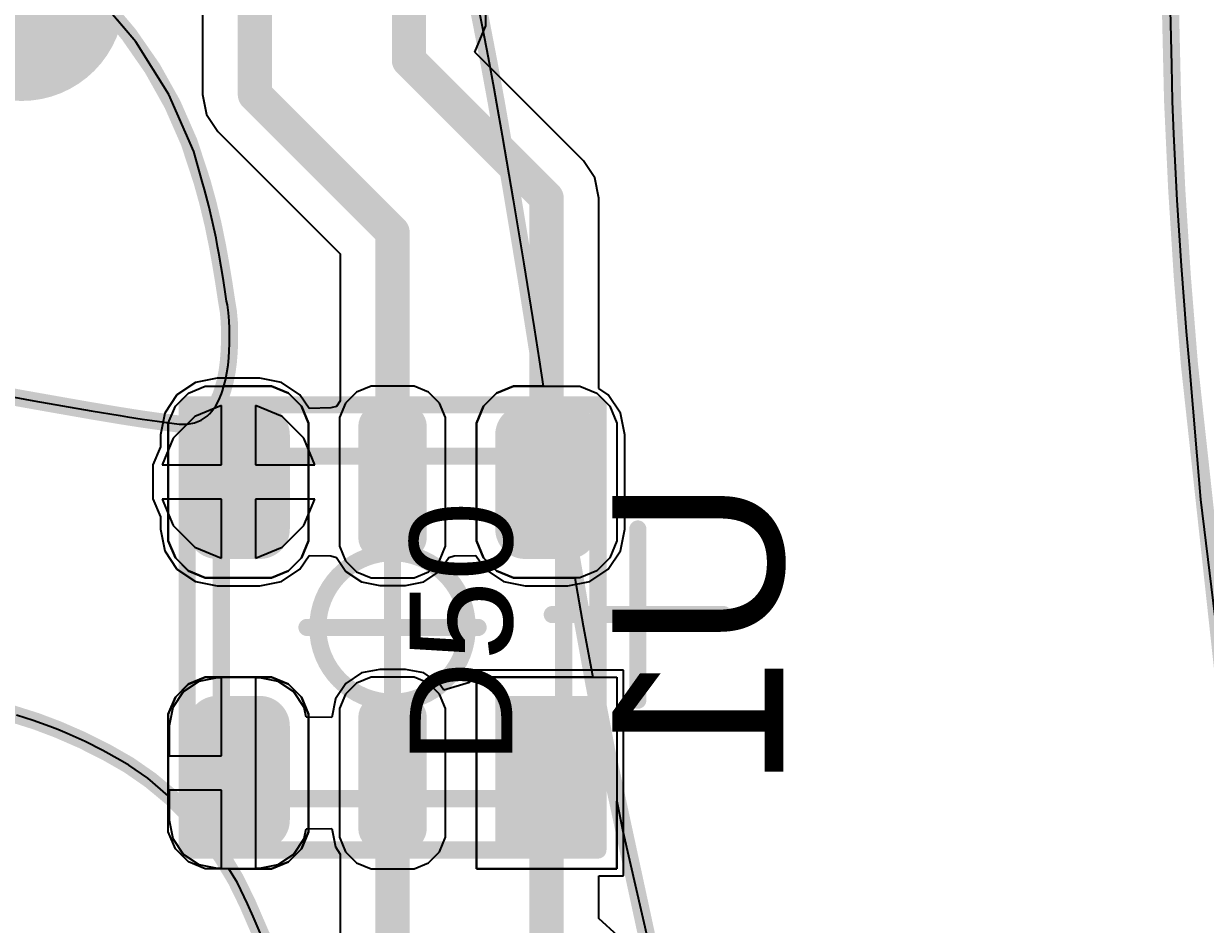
# Model space of a CAD drawing. Header units: inches. Extents: x -52 to 109, y 0 to 35.
# Drawn here: x 64.01 to 70.92, y 10.39 to 15.65 of the extents above; entities that cross this region are included whole.
import ezdxf

# ---------------------------------------------------------------- set-up
doc = ezdxf.new("R2010")
doc.units = ezdxf.units.IN
for name, color, linetype in [('Bottom Courtyard', 56, 'Continuous'), ('Bottom Layer', 5, 'Continuous'), ('Bottom Overlay', 54, 'Continuous'), ('Mechanical 1', 6, 'Continuous'), ('Mechanical 4', 56, 'Continuous'), ('Top Component Outline', 56, 'Continuous'), ('Top Courtyard', 56, 'Continuous'), ('Top Layer', 1, 'Continuous'), ('Top Overlay', 2, 'Continuous'), ('Top Paste', 8, 'Continuous'), ('Top Solder', 216, 'Continuous'), ('Via Holes', 16, 'Continuous')]:
    doc.layers.add(name, color=color, linetype=linetype)
doc.styles.add('Arial', font='', dxfattribs={"height": 0.2})
doc.styles.get('Arial').set_extended_font_data('Arial')

# ---------------------------------------------------------------- blocks, each defined once
blk = doc.blocks.new('APA_RGB_LED_2020_377')
at = {"layer": 'Top Layer'}
h = blk.add_hatch(color=1, dxfattribs=at)
edge = h.paths.add_edge_path()
edge.add_arc((-1.125, 1.025), 0.125, 90, 180)
edge.add_line((-1.25, 1.025), (-1.25, 0.775))
edge.add_arc((-1.125, 0.775), 0.125, 180, 270)
edge.add_line((-1.125, 0.65), (-0.575, 0.65))
edge.add_arc((-0.575, 0.775), 0.125, 270, 360)
edge.add_line((-0.45, 0.775), (-0.45, 1.025))
edge.add_arc((-0.575, 1.025), 0.125, 0, 90)
edge.add_line((-0.575, 1.15), (-1.125, 1.15))
h = blk.add_hatch(color=1, dxfattribs=at)
edge = h.paths.add_edge_path()
edge.add_arc((0.575, 1.025), 0.125, 90, 180)
edge.add_line((0.45, 1.025), (0.45, 0.775))
edge.add_arc((0.575, 0.775), 0.125, 180, 270)
edge.add_line((0.575, 0.65), (1.125, 0.65))
edge.add_arc((1.125, 0.775), 0.125, 270, 360)
edge.add_line((1.25, 0.775), (1.25, 1.025))
edge.add_arc((1.125, 1.025), 0.125, 0, 90)
edge.add_line((1.125, 1.15), (0.575, 1.15))
h = blk.add_hatch(color=1, dxfattribs=at)
edge = h.paths.add_edge_path()
edge.add_arc((-1.175, 0.075), 0.075, 90, 180)
edge.add_line((-1.25, 0.075), (-1.25, -0.075))
edge.add_arc((-1.175, -0.075), 0.075, 180, 270)
edge.add_line((-1.175, -0.15), (-0.525, -0.15))
edge.add_arc((-0.525, -0.075), 0.075, 270, 360)
edge.add_line((-0.45, -0.075), (-0.45, 0.075))
edge.add_arc((-0.525, 0.075), 0.075, 0, 90)
edge.add_line((-0.525, 0.15), (-1.175, 0.15))
h = blk.add_hatch(color=1, dxfattribs=at)
edge = h.paths.add_edge_path()
edge.add_arc((0.525, 0.075), 0.075, 90, 180)
edge.add_line((0.45, 0.075), (0.45, -0.075))
edge.add_arc((0.525, -0.075), 0.075, 180, 270)
edge.add_line((0.525, -0.15), (1.175, -0.15))
edge.add_arc((1.175, -0.075), 0.075, 270, 360)
edge.add_line((1.25, -0.075), (1.25, 0.075))
edge.add_arc((1.175, 0.075), 0.075, 0, 90)
edge.add_line((1.175, 0.15), (0.525, 0.15))
blk.add_hatch(color=1, dxfattribs=at).paths.add_polyline_path([(-1.25, -0.65), (-0.45, -0.65), (-0.45, -1.15), (-1.25, -1.15)])
h = blk.add_hatch(color=1, dxfattribs=at)
edge = h.paths.add_edge_path()
edge.add_arc((0.575, -0.775), 0.125, 90, 180)
edge.add_line((0.45, -0.775), (0.45, -1.025))
edge.add_arc((0.575, -1.025), 0.125, 180, 270)
edge.add_line((0.575, -1.15), (1.125, -1.15))
edge.add_arc((1.125, -1.025), 0.125, 270, 360)
edge.add_line((1.25, -1.025), (1.25, -0.775))
edge.add_arc((1.125, -0.775), 0.125, 0, 90)
edge.add_line((1.125, -0.65), (0.575, -0.65))
at = {"layer": 'Top Paste'}
h = blk.add_hatch(color=8, dxfattribs=at)
edge = h.paths.add_edge_path()
edge.add_arc((-1.125, 1.025), 0.125, 90, 180)
edge.add_line((-1.25, 1.025), (-1.25, 0.775))
edge.add_arc((-1.125, 0.775), 0.125, 180, 270)
edge.add_line((-1.125, 0.65), (-0.575, 0.65))
edge.add_arc((-0.575, 0.775), 0.125, 270, 360)
edge.add_line((-0.45, 0.775), (-0.45, 1.025))
edge.add_arc((-0.575, 1.025), 0.125, 0, 90)
edge.add_line((-0.575, 1.15), (-1.125, 1.15))
h = blk.add_hatch(color=8, dxfattribs=at)
edge = h.paths.add_edge_path()
edge.add_arc((0.575, 1.025), 0.125, 90, 180)
edge.add_line((0.45, 1.025), (0.45, 0.775))
edge.add_arc((0.575, 0.775), 0.125, 180, 270)
edge.add_line((0.575, 0.65), (1.125, 0.65))
edge.add_arc((1.125, 0.775), 0.125, 270, 360)
edge.add_line((1.25, 0.775), (1.25, 1.025))
edge.add_arc((1.125, 1.025), 0.125, 0, 90)
edge.add_line((1.125, 1.15), (0.575, 1.15))
h = blk.add_hatch(color=8, dxfattribs=at)
edge = h.paths.add_edge_path()
edge.add_arc((-1.175, 0.075), 0.075, 90, 180)
edge.add_line((-1.25, 0.075), (-1.25, -0.075))
edge.add_arc((-1.175, -0.075), 0.075, 180, 270)
edge.add_line((-1.175, -0.15), (-0.525, -0.15))
edge.add_arc((-0.525, -0.075), 0.075, 270, 360)
edge.add_line((-0.45, -0.075), (-0.45, 0.075))
edge.add_arc((-0.525, 0.075), 0.075, 0, 90)
edge.add_line((-0.525, 0.15), (-1.175, 0.15))
h = blk.add_hatch(color=8, dxfattribs=at)
edge = h.paths.add_edge_path()
edge.add_arc((0.525, 0.075), 0.075, 90, 180)
edge.add_line((0.45, 0.075), (0.45, -0.075))
edge.add_arc((0.525, -0.075), 0.075, 180, 270)
edge.add_line((0.525, -0.15), (1.175, -0.15))
edge.add_arc((1.175, -0.075), 0.075, 270, 360)
edge.add_line((1.25, -0.075), (1.25, 0.075))
edge.add_arc((1.175, 0.075), 0.075, 0, 90)
edge.add_line((1.175, 0.15), (0.525, 0.15))
blk.add_hatch(color=8, dxfattribs=at).paths.add_polyline_path([(-1.25, -0.65), (-0.45, -0.65), (-0.45, -1.15), (-1.25, -1.15)])
h = blk.add_hatch(color=8, dxfattribs=at)
edge = h.paths.add_edge_path()
edge.add_arc((0.575, -0.775), 0.125, 90, 180)
edge.add_line((0.45, -0.775), (0.45, -1.025))
edge.add_arc((0.575, -1.025), 0.125, 180, 270)
edge.add_line((0.575, -1.15), (1.125, -1.15))
edge.add_arc((1.125, -1.025), 0.125, 270, 360)
edge.add_line((1.25, -1.025), (1.25, -0.775))
edge.add_arc((1.125, -0.775), 0.125, 0, 90)
edge.add_line((1.125, -0.65), (0.575, -0.65))
at = {"layer": 'Top Solder'}
h = blk.add_hatch(color=216, dxfattribs=at)
edge = h.paths.add_edge_path()
edge.add_arc((-1.125, 1.025), 0.175, 90, 180)
edge.add_line((-1.3, 1.025), (-1.3, 0.775))
edge.add_arc((-1.125, 0.775), 0.175, 180, 270)
edge.add_line((-1.125, 0.6), (-0.575, 0.6))
edge.add_arc((-0.575, 0.775), 0.175, 270, 360)
edge.add_line((-0.4, 0.775), (-0.4, 1.025))
edge.add_arc((-0.575, 1.025), 0.175, 0, 90)
edge.add_line((-0.575, 1.2), (-1.125, 1.2))
h = blk.add_hatch(color=216, dxfattribs=at)
edge = h.paths.add_edge_path()
edge.add_arc((0.575, 1.025), 0.175, 90, 180)
edge.add_line((0.4, 1.025), (0.4, 0.775))
edge.add_arc((0.575, 0.775), 0.175, 180, 270)
edge.add_line((0.575, 0.6), (1.125, 0.6))
edge.add_arc((1.125, 0.775), 0.175, 270, 360)
edge.add_line((1.3, 0.775), (1.3, 1.025))
edge.add_arc((1.125, 1.025), 0.175, 0, 90)
edge.add_line((1.125, 1.2), (0.575, 1.2))
h = blk.add_hatch(color=216, dxfattribs=at)
edge = h.paths.add_edge_path()
edge.add_arc((-1.175, 0.075), 0.125, 90, 180)
edge.add_line((-1.3, 0.075), (-1.3, -0.075))
edge.add_arc((-1.175, -0.075), 0.125, 180, 270)
edge.add_line((-1.175, -0.2), (-0.525, -0.2))
edge.add_arc((-0.525, -0.075), 0.125, 270, 360)
edge.add_line((-0.4, -0.075), (-0.4, 0.075))
edge.add_arc((-0.525, 0.075), 0.125, 0, 90)
edge.add_line((-0.525, 0.2), (-1.175, 0.2))
h = blk.add_hatch(color=216, dxfattribs=at)
edge = h.paths.add_edge_path()
edge.add_arc((0.525, 0.075), 0.125, 90, 180)
edge.add_line((0.4, 0.075), (0.4, -0.075))
edge.add_arc((0.525, -0.075), 0.125, 180, 270)
edge.add_line((0.525, -0.2), (1.175, -0.2))
edge.add_arc((1.175, -0.075), 0.125, 270, 360)
edge.add_line((1.3, -0.075), (1.3, 0.075))
edge.add_arc((1.175, 0.075), 0.125, 0, 90)
edge.add_line((1.175, 0.2), (0.525, 0.2))
blk.add_hatch(color=216, dxfattribs=at).paths.add_polyline_path([(-1.3, -0.6), (-0.4, -0.6), (-0.4, -1.2), (-1.3, -1.2)])
h = blk.add_hatch(color=216, dxfattribs=at)
edge = h.paths.add_edge_path()
edge.add_arc((0.575, -0.775), 0.175, 90, 180)
edge.add_line((0.4, -0.775), (0.4, -1.025))
edge.add_arc((0.575, -1.025), 0.175, 180, 270)
edge.add_line((0.575, -1.2), (1.125, -1.2))
edge.add_arc((1.125, -1.025), 0.175, 270, 360)
edge.add_line((1.3, -1.025), (1.3, -0.775))
edge.add_arc((1.125, -0.775), 0.175, 0, 90)
edge.add_line((1.125, -0.6), (0.575, -0.6))
at = {"layer": 'Top Component Outline'}
for points in [[(-1, 1, 0.1, 0.1, 0), (1, 1, 0.1, 0.1, 0)], [(-1, 1, 0.1, 0.1, 0), (-1, -1, 0.1, 0.1, 0)], [(1, 1, 0.1, 0.1, 0), (1, -1, 0.1, 0.1, 0)], [(-1, -1, 0.1, 0.1, 0), (1, -1, 0.1, 0.1, 0)]]:
    blk.add_lwpolyline(points, format="xyseb", dxfattribs=at)
for points in [[(-1.025, 1, 0.05, 0.05, 1), (-0.975, 1, 0.05, 0.05, 1)], [(-1.025, 1, 0.05, 0.05, 1), (-0.975, 1, 0.05, 0.05, 1)], [(0.975, 1, 0.05, 0.05, 1), (1.025, 1, 0.05, 0.05, 1)], [(0.975, 1, 0.05, 0.05, 1), (1.025, 1, 0.05, 0.05, 1)], [(-1.025, -1, 0.05, 0.05, 1), (-0.975, -1, 0.05, 0.05, 1)], [(-1.025, -1, 0.05, 0.05, 1), (-0.975, -1, 0.05, 0.05, 1)], [(0.975, -1, 0.05, 0.05, 1), (1.025, -1, 0.05, 0.05, 1)], [(0.975, -1, 0.05, 0.05, 1), (1.025, -1, 0.05, 0.05, 1)]]:
    blk.add_lwpolyline(points, format="xyseb", close=True, dxfattribs=at)
at = {"layer": 'Top Courtyard'}
for points in [[(-1.3, 1.2, 0.1, 0.1, 0), (-1.3, -1.2, 0.1, 0.1, 0)], [(-1.3, 1.2, 0.1, 0.1, 0), (1.3, 1.2, 0.1, 0.1, 0)], [(1.3, 1.2, 0.1, 0.1, 0), (1.3, -1.2, 0.1, 0.1, 0)], [(0, 0.5, 0.1, 0.1, 0), (0, -0.5, 0.1, 0.1, 0)], [(-0.5, 0, 0.1, 0.1, 0), (0.5, 0, 0.1, 0.1, 0)], [(-1.3, -1.2, 0.1, 0.1, 0), (1.3, -1.2, 0.1, 0.1, 0)]]:
    blk.add_lwpolyline(points, format="xyseb", dxfattribs=at)
for points in [[(-1.325, 1.2, 0.05, 0.05, 1), (-1.275, 1.2, 0.05, 0.05, 1)], [(-1.325, 1.2, 0.05, 0.05, 1), (-1.275, 1.2, 0.05, 0.05, 1)], [(1.275, 1.2, 0.05, 0.05, 1), (1.325, 1.2, 0.05, 0.05, 1)], [(1.275, 1.2, 0.05, 0.05, 1), (1.325, 1.2, 0.05, 0.05, 1)], [(-0.025, 0.5, 0.05, 0.05, 1), (0.025, 0.5, 0.05, 0.05, 1)], [(-0.525, 0, 0.05, 0.05, 1), (-0.475, 0, 0.05, 0.05, 1)], [(0.475, 0, 0.05, 0.05, 1), (0.525, 0, 0.05, 0.05, 1)], [(-0.025, -0.5, 0.05, 0.05, 1), (0.025, -0.5, 0.05, 0.05, 1)], [(-1.325, -1.2, 0.05, 0.05, 1), (-1.275, -1.2, 0.05, 0.05, 1)], [(-1.325, -1.2, 0.05, 0.05, 1), (-1.275, -1.2, 0.05, 0.05, 1)], [(1.275, -1.2, 0.05, 0.05, 1), (1.325, -1.2, 0.05, 0.05, 1)], [(1.275, -1.2, 0.05, 0.05, 1), (1.325, -1.2, 0.05, 0.05, 1)]]:
    blk.add_lwpolyline(points, format="xyseb", close=True, dxfattribs=at)
at = {"layer": 'Top Overlay'}
for p, q in [((-1.3689, 1.1929), (-1.2929, 1.2689)), ((-1.2929, 1.2689), (-1.1937, 1.31)), ((-1.1937, 1.31), (-1.14, 1.31)), ((-1.14, 1.31), (-1.14, 1.31)), ((-1.14, 1.31), (-0.56, 1.31)), ((-0.56, 1.31), (-0.5063, 1.31)), ((-0.5063, 1.31), (-0.4071, 1.2689)), ((-0.4071, 1.2689), (-0.3311, 1.1929)), ((0.3311, 1.1929), (0.4071, 1.2689)), ((0.4071, 1.2689), (0.5063, 1.31)), ((0.5063, 1.31), (0.56, 1.31)), ((0.56, 1.31), (0.56, 1.31)), ((0.56, 1.31), (1.14, 1.31)), ((1.14, 1.31), (1.1937, 1.31)), ((1.1937, 1.31), (1.2929, 1.2689)), ((1.2929, 1.2689), (1.3689, 1.1929)), ((-1.41, 1.0937), (-1.3689, 1.1929)), ((-0.3311, 1.1929), (-0.29, 1.0937)), ((0.29, 1.0937), (0.3311, 1.1929)), ((1.3689, 1.1929), (1.41, 1.0937)), ((-1.41, 1.04), (-1.41, 1.0937)), ((-1.41, 0.76), (-1.41, 1.04)), ((-0.29, 1.0937), (-0.29, 1.04)), ((-0.29, 1.04), (-0.29, 1.04)), ((-0.29, 1.04), (-0.29, 0.76)), ((0.29, 1.04), (0.29, 1.0937)), ((0.29, 0.76), (0.29, 1.04)), ((1.41, 1.0937), (1.41, 1.04)), ((1.41, 1.04), (1.41, 1.04)), ((1.41, 1.04), (1.41, 0.76)), ((-1.41, 0.76), (-1.41, 0.76)), ((-1.41, 0.7063), (-1.41, 0.76)), ((-0.29, 0.76), (-0.29, 0.7063)), ((0.29, 0.76), (0.29, 0.76)), ((0.29, 0.7063), (0.29, 0.76)), ((1.41, 0.76), (1.41, 0.7063)), ((-1.3689, 0.6071), (-1.41, 0.7063)), ((-0.29, 0.7063), (-0.3311, 0.6071)), ((0.3311, 0.6071), (0.29, 0.7063)), ((1.41, 0.7063), (1.3689, 0.6071)), ((-1.2929, 0.5311), (-1.3689, 0.6071)), ((-0.3311, 0.6071), (-0.4071, 0.5311)), ((0.4071, 0.5311), (0.3311, 0.6071)), ((1.3689, 0.6071), (1.2929, 0.5311)), ((-1.1937, 0.49), (-1.2929, 0.5311)), ((-1.14, 0.49), (-1.1937, 0.49)), ((-0.56, 0.49), (-1.14, 0.49)), ((-0.5063, 0.49), (-0.56, 0.49)), ((-0.56, 0.49), (-0.56, 0.49)), ((-0.4071, 0.5311), (-0.5063, 0.49)), ((0.5063, 0.49), (0.4071, 0.5311)), ((0.56, 0.49), (0.5063, 0.49)), ((1.14, 0.49), (0.56, 0.49)), ((1.1937, 0.49), (1.14, 0.49)), ((1.14, 0.49), (1.14, 0.49)), ((1.2929, 0.5311), (1.1937, 0.49)), ((-1.2258, 0.31), (-1.3103, 0.275)), ((-1.18, 0.31), (-1.2258, 0.31)), ((-0.52, 0.31), (-1.18, 0.31)), ((-0.4743, 0.31), (-0.52, 0.31)), ((-0.52, 0.31), (-0.52, 0.31)), ((-0.3897, 0.275), (-0.4743, 0.31)), ((0.4742, 0.31), (0.3897, 0.275)), ((0.52, 0.31), (0.4742, 0.31)), ((1.18, 0.31), (0.52, 0.31)), ((1.2258, 0.31), (1.18, 0.31)), ((1.18, 0.31), (1.18, 0.31)), ((1.3103, 0.275), (1.2258, 0.31)), ((-1.375, 0.2103), (-1.41, 0.1258)), ((-1.3103, 0.275), (-1.375, 0.2103)), ((-0.325, 0.2103), (-0.3897, 0.275)), ((-0.29, 0.1258), (-0.325, 0.2103)), ((0.325, 0.2103), (0.29, 0.1258)), ((0.3897, 0.275), (0.325, 0.2103)), ((1.375, 0.2103), (1.3103, 0.275)), ((1.41, 0.1258), (1.375, 0.2103)), ((-1.41, 0.1258), (-1.41, 0.08)), ((-1.41, 0.08), (-1.41, -0.08)), ((-1.41, 0.08), (-1.41, 0.08)), ((-0.29, 0.08), (-0.29, 0.1258)), ((-0.29, -0.08), (-0.29, 0.08)), ((0.29, 0.1258), (0.29, 0.08)), ((0.29, 0.08), (0.29, -0.08)), ((0.29, 0.08), (0.29, 0.08)), ((1.41, 0.08), (1.41, 0.1258)), ((1.41, -0.08), (1.41, 0.08)), ((-1.41, -0.08), (-1.41, -0.1257)), ((-1.41, -0.1257), (-1.375, -0.2103)), ((-0.325, -0.2103), (-0.29, -0.1257)), ((-0.29, -0.1257), (-0.29, -0.08)), ((-0.29, -0.08), (-0.29, -0.08)), ((0.29, -0.08), (0.29, -0.1257)), ((0.29, -0.1257), (0.325, -0.2103)), ((1.375, -0.2103), (1.41, -0.1257)), ((1.41, -0.1257), (1.41, -0.08)), ((1.41, -0.08), (1.41, -0.08)), ((-1.375, -0.2103), (-1.3103, -0.275)), ((-1.3103, -0.275), (-1.2258, -0.31)), ((-0.4743, -0.31), (-0.3897, -0.275)), ((-0.3897, -0.275), (-0.325, -0.2103)), ((0.325, -0.2103), (0.3897, -0.275)), ((0.3897, -0.275), (0.4742, -0.31)), ((1.2258, -0.31), (1.3103, -0.275)), ((1.3103, -0.275), (1.375, -0.2103)), ((-1.2258, -0.31), (-1.18, -0.31)), ((-1.18, -0.31), (-1.18, -0.31)), ((-1.18, -0.31), (-0.52, -0.31)), ((-0.52, -0.31), (-0.4743, -0.31)), ((0.4742, -0.31), (0.52, -0.31)), ((0.52, -0.31), (0.52, -0.31)), ((0.52, -0.31), (1.18, -0.31)), ((1.18, -0.31), (1.2258, -0.31)), ((-1.41, -1.31), (-1.41, -0.49)), ((-1.41, -0.49), (-0.29, -0.49)), ((-0.29, -0.49), (-0.29, -1.31)), ((0.3311, -0.6071), (0.4071, -0.5311)), ((0.4071, -0.5311), (0.5063, -0.49)), ((0.5063, -0.49), (0.56, -0.49)), ((0.56, -0.49), (0.56, -0.49)), ((0.56, -0.49), (1.14, -0.49)), ((1.14, -0.49), (1.1937, -0.49)), ((1.1937, -0.49), (1.2929, -0.5311)), ((1.2929, -0.5311), (1.3689, -0.6071)), ((0.29, -0.7063), (0.3311, -0.6071)), ((1.3689, -0.6071), (1.41, -0.7063)), ((0.29, -0.76), (0.29, -0.7063)), ((1.41, -0.7063), (1.41, -0.76)), ((0.29, -1.04), (0.29, -0.76)), ((1.41, -0.76), (1.41, -0.76)), ((1.41, -0.76), (1.41, -1.04)), ((0.29, -1.04), (0.29, -1.04)), ((0.29, -1.0937), (0.29, -1.04)), ((0.3311, -1.1929), (0.29, -1.0937)), ((1.41, -1.0937), (1.3689, -1.1929)), ((1.41, -1.04), (1.41, -1.0937)), ((0.4071, -1.2689), (0.3311, -1.1929)), ((1.3689, -1.1929), (1.2929, -1.2689)), ((-0.29, -1.31), (-1.41, -1.31)), ((0.5063, -1.31), (0.4071, -1.2689)), ((0.56, -1.31), (0.5063, -1.31)), ((1.14, -1.31), (0.56, -1.31)), ((1.1937, -1.31), (1.14, -1.31)), ((1.14, -1.31), (1.14, -1.31)), ((1.2929, -1.2689), (1.1937, -1.31))]:
    blk.add_line(p, q, dxfattribs=at)
at = {"layer": 'Top Courtyard', "style": 'Arial'}
blk.add_text('D50', height=0.6, dxfattribs=at).set_placement((-0.8, -0.7))
blk = doc.blocks.new('TQFP80P1200X1200X120_44N_B_447')
at = {"layer": 'Bottom Courtyard'}
for points in [[(0, -0.5, 0.1, 0.1, 0), (0, 0.5, 0.1, 0.1, 0)], [(0.5, 0, 0.1, 0.1, 0), (-0.5, 0, 0.1, 0.1, 0)]]:
    blk.add_lwpolyline(points, format="xyseb", dxfattribs=at)
for points in [[(-0.025, 0.5, 0.05, 0.05, 1), (0.025, 0.5, 0.05, 0.05, 1)], [(-0.525, 0, 0.05, 0.05, 1), (-0.475, 0, 0.05, 0.05, 1)], [(0.475, 0, 0.05, 0.05, 1), (0.525, 0, 0.05, 0.05, 1)], [(-0.025, -0.5, 0.05, 0.05, 1), (0.025, -0.5, 0.05, 0.05, 1)]]:
    blk.add_lwpolyline(points, format="xyseb", close=True, dxfattribs=at)
at = {"layer": 'Bottom Overlay'}
for points in [[(-3.3, -3.6, 0.6, 0.6, 1), (-3.9, -3.6, 0.6, 0.6, 1)], [(-3.45, -3.6, 0.3, 0.3, 1), (-3.15, -3.6, 0.3, 0.3, 1)]]:
    blk.add_lwpolyline(points, format="xyseb", close=True, dxfattribs=at)

msp = doc.modelspace()

# ---------------------------------------------------------------- hatches: boundary and pattern name
at = {"layer": 'Bottom Layer'}
h = msp.add_hatch(color=5, dxfattribs=at)
edge = h.paths.add_edge_path()
edge.add_arc((65.2668, 12.9749), 0.3, 0, 360)
at = {"layer": 'Top Layer'}
h = msp.add_hatch(color=1, dxfattribs=at)
edge = h.paths.add_edge_path()
edge.add_arc((65.2668, 12.9749), 0.3, 0, 360)
at = {"layer": 'Via Holes'}
h = msp.add_hatch(color=7, dxfattribs=at)
edge = h.paths.add_edge_path()
edge.add_arc((65.2668, 12.9749), 0.15, 0, 360)

# ---------------------------------------------------------------- linework, layer by layer
at = {"layer": 'Bottom Layer'}
for p, q in [((65.1668, 13.4205), (65.0119, 13.3564)), ((65.1668, 13.0749), (65.1668, 13.4205)), ((65.5218, 13.3564), (65.3668, 13.4205)), ((65.3668, 13.4205), (65.3668, 13.0749)), ((65.0119, 13.3564), (64.8854, 13.2298)), ((65.6483, 13.2298), (65.5218, 13.3564)), ((64.8854, 13.2298), (64.8212, 13.0749)), ((65.7125, 13.0749), (65.6483, 13.2298)), ((64.8212, 13.0749), (65.1668, 13.0749)), ((65.3668, 13.0749), (65.7125, 13.0749)), ((65.1668, 12.8749), (64.8212, 12.8749)), ((64.8212, 12.8749), (64.8854, 12.72)), ((65.1668, 12.5292), (65.1668, 12.8749)), ((65.7125, 12.8749), (65.3668, 12.8749)), ((65.3668, 12.8749), (65.3668, 12.5292)), ((65.6483, 12.72), (65.7125, 12.8749)), ((64.8854, 12.72), (65.0119, 12.5934)), ((65.5218, 12.5934), (65.6483, 12.72)), ((65.0119, 12.5934), (65.1668, 12.5292)), ((65.3668, 12.5292), (65.5218, 12.5934))]:
    msp.add_line(p, q, dxfattribs=at)
at = {"layer": 'Mechanical 1'}
for points in [[(65.7636, 12.2919, 0.1, 0.1, -0.303347), (66.1669, 12.5613, 0.1, 0.1, 0)], [(66.1669, 12.5613, 0.1, 0.1, -0.198914), (66.4755, 12.4335, 0.1, 0.1, 0)], [(66.4755, 12.4335, 0.1, 0.1, -0.198914), (66.6033, 12.1249, 0.1, 0.1, 0)], [(65.8582, 11.8162, 0.1, 0.1, -0.303344), (65.7636, 12.2919, 0.1, 0.1, 0)], [(66.6033, 12.1249, 0.1, 0.1, -0.303347), (66.3339, 11.7216, 0.1, 0.1, 0)], [(66.3339, 11.7216, 0.1, 0.1, -0.303344), (65.8582, 11.8162, 0.1, 0.1, 0)]]:
    msp.add_lwpolyline(points, format="xyseb", dxfattribs=at)
for points in [[(66.1419, 12.5613, 0.05, 0.05, 1), (66.1918, 12.5613, 0.05, 0.05, 1)], [(66.1419, 12.5613, 0.05, 0.05, 1), (66.1918, 12.5613, 0.05, 0.05, 1)], [(66.4505, 12.4335, 0.05, 0.05, 1), (66.5005, 12.4335, 0.05, 0.05, 1)], [(66.4505, 12.4335, 0.05, 0.05, 1), (66.5005, 12.4335, 0.05, 0.05, 1)], [(65.7386, 12.2919, 0.05, 0.05, 1), (65.7886, 12.2919, 0.05, 0.05, 1)], [(65.7386, 12.2919, 0.05, 0.05, 1), (65.7886, 12.2919, 0.05, 0.05, 1)], [(66.5783, 12.1249, 0.05, 0.05, 1), (66.6283, 12.1249, 0.05, 0.05, 1)], [(66.5783, 12.1249, 0.05, 0.05, 1), (66.6283, 12.1249, 0.05, 0.05, 1)], [(65.8332, 11.8162, 0.05, 0.05, 1), (65.8832, 11.8162, 0.05, 0.05, 1)], [(65.8332, 11.8162, 0.05, 0.05, 1), (65.8832, 11.8162, 0.05, 0.05, 1)], [(66.3089, 11.7216, 0.05, 0.05, 1), (66.3589, 11.7216, 0.05, 0.05, 1)], [(66.3089, 11.7216, 0.05, 0.05, 1), (66.3589, 11.7216, 0.05, 0.05, 1)]]:
    msp.add_lwpolyline(points, format="xyseb", close=True, dxfattribs=at)
at = {"layer": 'Mechanical 4'}
for points in [[(70.7242, 15.1985, 0.1, 0.1, -0.004749), (70.6956, 16.8795, 0.1, 0.1, 0)], [(64.2957, 15.9422, 0.1, 0.1, -0.146103), (65.054, 14.7292, 0.1, 0.1, 0)], [(66.6354, 15.9034, 0.1, 0.1, -0.006511), (66.7742, 15.1846, 0.1, 0.1, 0)], [(66.7742, 15.1846, 0.1, 0.1, -0.005286), (67.0229, 13.6875, 0.1, 0.1, 0)], [(70.8224, 13.6604, 0.1, 0.1, -0.012883), (70.7242, 15.1985, 0.1, 0.1, 0)], [(65.054, 14.7292, 0.1, 0.1, -0.025021), (65.1448, 14.3504, 0.1, 0.1, 0)], [(65.1448, 14.3504, 0.1, 0.1, -0.009998), (65.1976, 14.0311, 0.1, 0.1, 0)], [(65.1976, 14.0311, 0.1, 0.1, -0.053968), (65.2146, 13.8471, 0.1, 0.1, 0)], [(65.2146, 13.8471, 0.1, 0.1, -0.030045), (65.2079, 13.6777, 0.1, 0.1, 0)], [(65.2079, 13.6777, 0.1, 0.1, -0.053539), (65.1735, 13.5072, 0.1, 0.1, 0)], [(67.0229, 13.6875, 0.1, 0.1, 0), (67.2054, 12.5731, 0.1, 0.1, 0)], [(71.8037, 7.4113, 0.1, 0.1, -0.035357), (70.8224, 13.6604, 0.1, 0.1, 0)], [(63.7442, 13.5081, 0.1, 0.1, 0), (64.0712, 13.4493, 0.1, 0.1, 0)], [(65.1735, 13.5072, 0.1, 0.1, -0.112019), (65.098, 13.3732, 0.1, 0.1, 0)], [(64.0712, 13.4493, 0.1, 0.1, 0), (64.2382, 13.4199, 0.1, 0.1, 0)], [(64.2382, 13.4199, 0.1, 0.1, 0), (64.4063, 13.3904, 0.1, 0.1, 0)], [(64.4063, 13.3904, 0.1, 0.1, 0), (64.5758, 13.362, 0.1, 0.1, 0)], [(64.9204, 13.3127, 0.1, 0.1, -0.009892), (64.5758, 13.362, 0.1, 0.1, 0)], [(65.098, 13.3732, 0.1, 0.1, -0.200751), (64.9477, 13.3127, 0.1, 0.1, 0)], [(64.9204, 13.3127, 0.1, 0.1, 0), (64.9477, 13.3127, 0.1, 0.1, 0)], [(67.4175, 11.4084, 0.1, 0.1, -0.006472), (67.2054, 12.5731, 0.1, 0.1, 0)], [(63.8201, 11.6522, 0.1, 0.1, -0.042264), (64.2123, 11.5286, 0.1, 0.1, 0)], [(64.2123, 11.5286, 0.1, 0.1, -0.040357), (64.6256, 11.3214, 0.1, 0.1, 0)], [(68.4323, 7.6904, 0.1, 0.1, -0.040304), (67.4175, 11.4084, 0.1, 0.1, 0)], [(64.6256, 11.3214, 0.1, 0.1, -0.149627), (65.3199, 10.5118, 0.1, 0.1, 0)], [(65.3199, 10.5118, 0.1, 0.1, -0.030766), (65.5533, 9.905, 0.1, 0.1, 0)]]:
    msp.add_lwpolyline(points, format="xyseb", dxfattribs=at)
for points in [[(66.7492, 15.1846, 0.05, 0.05, 1), (66.7992, 15.1846, 0.05, 0.05, 1)], [(66.7492, 15.1846, 0.05, 0.05, 1), (66.7992, 15.1846, 0.05, 0.05, 1)], [(70.6992, 15.1985, 0.05, 0.05, 1), (70.7492, 15.1985, 0.05, 0.05, 1)], [(70.6992, 15.1985, 0.05, 0.05, 1), (70.7492, 15.1985, 0.05, 0.05, 1)], [(65.029, 14.7292, 0.05, 0.05, 1), (65.079, 14.7292, 0.05, 0.05, 1)], [(65.029, 14.7292, 0.05, 0.05, 1), (65.079, 14.7292, 0.05, 0.05, 1)], [(65.1198, 14.3504, 0.05, 0.05, 1), (65.1698, 14.3504, 0.05, 0.05, 1)], [(65.1198, 14.3504, 0.05, 0.05, 1), (65.1698, 14.3504, 0.05, 0.05, 1)], [(65.1726, 14.0311, 0.05, 0.05, 1), (65.2226, 14.0311, 0.05, 0.05, 1)], [(65.1726, 14.0311, 0.05, 0.05, 1), (65.2226, 14.0311, 0.05, 0.05, 1)], [(65.1896, 13.8471, 0.05, 0.05, 1), (65.2396, 13.8471, 0.05, 0.05, 1)], [(65.1896, 13.8471, 0.05, 0.05, 1), (65.2396, 13.8471, 0.05, 0.05, 1)], [(65.1829, 13.6777, 0.05, 0.05, 1), (65.2329, 13.6777, 0.05, 0.05, 1)], [(65.1829, 13.6777, 0.05, 0.05, 1), (65.2329, 13.6777, 0.05, 0.05, 1)], [(66.9979, 13.6875, 0.05, 0.05, 1), (67.0479, 13.6875, 0.05, 0.05, 1)], [(66.9979, 13.6875, 0.05, 0.05, 1), (67.0479, 13.6875, 0.05, 0.05, 1)], [(70.7974, 13.6604, 0.05, 0.05, 1), (70.8474, 13.6604, 0.05, 0.05, 1)], [(70.7974, 13.6604, 0.05, 0.05, 1), (70.8474, 13.6604, 0.05, 0.05, 1)], [(65.1485, 13.5072, 0.05, 0.05, 1), (65.1985, 13.5072, 0.05, 0.05, 1)], [(65.1485, 13.5072, 0.05, 0.05, 1), (65.1985, 13.5072, 0.05, 0.05, 1)], [(64.0462, 13.4493, 0.05, 0.05, 1), (64.0962, 13.4493, 0.05, 0.05, 1)], [(64.0462, 13.4493, 0.05, 0.05, 1), (64.0962, 13.4493, 0.05, 0.05, 1)], [(64.2132, 13.4199, 0.05, 0.05, 1), (64.2632, 13.4199, 0.05, 0.05, 1)], [(64.2132, 13.4199, 0.05, 0.05, 1), (64.2632, 13.4199, 0.05, 0.05, 1)], [(64.3813, 13.3904, 0.05, 0.05, 1), (64.4313, 13.3904, 0.05, 0.05, 1)], [(64.3813, 13.3904, 0.05, 0.05, 1), (64.4313, 13.3904, 0.05, 0.05, 1)], [(64.5508, 13.362, 0.05, 0.05, 1), (64.6008, 13.362, 0.05, 0.05, 1)], [(64.5508, 13.362, 0.05, 0.05, 1), (64.6008, 13.362, 0.05, 0.05, 1)], [(65.073, 13.3732, 0.05, 0.05, 1), (65.123, 13.3732, 0.05, 0.05, 1)], [(65.073, 13.3732, 0.05, 0.05, 1), (65.123, 13.3732, 0.05, 0.05, 1)], [(64.8954, 13.3127, 0.05, 0.05, 1), (64.9454, 13.3127, 0.05, 0.05, 1)], [(64.8954, 13.3127, 0.05, 0.05, 1), (64.9454, 13.3127, 0.05, 0.05, 1)], [(64.9227, 13.3127, 0.05, 0.05, 1), (64.9727, 13.3127, 0.05, 0.05, 1)], [(64.9227, 13.3127, 0.05, 0.05, 1), (64.9727, 13.3127, 0.05, 0.05, 1)], [(67.1804, 12.5731, 0.05, 0.05, 1), (67.2304, 12.5731, 0.05, 0.05, 1)], [(67.1804, 12.5731, 0.05, 0.05, 1), (67.2304, 12.5731, 0.05, 0.05, 1)], [(64.1873, 11.5286, 0.05, 0.05, 1), (64.2373, 11.5286, 0.05, 0.05, 1)], [(64.1873, 11.5286, 0.05, 0.05, 1), (64.2373, 11.5286, 0.05, 0.05, 1)], [(67.3925, 11.4084, 0.05, 0.05, 1), (67.4425, 11.4084, 0.05, 0.05, 1)], [(67.3925, 11.4084, 0.05, 0.05, 1), (67.4425, 11.4084, 0.05, 0.05, 1)], [(64.6006, 11.3214, 0.05, 0.05, 1), (64.6506, 11.3214, 0.05, 0.05, 1)], [(64.6006, 11.3214, 0.05, 0.05, 1), (64.6506, 11.3214, 0.05, 0.05, 1)], [(65.2949, 10.5118, 0.05, 0.05, 1), (65.3449, 10.5118, 0.05, 0.05, 1)], [(65.2949, 10.5118, 0.05, 0.05, 1), (65.3449, 10.5118, 0.05, 0.05, 1)]]:
    msp.add_lwpolyline(points, format="xyseb", close=True, dxfattribs=at)
at = {"layer": 'Top Layer'}
for p, q in [((66.7128, 15.6347), (66.7128, 16.8347)), ((65.0569, 15.7603), (65.0569, 15.2372)), ((66.6479, 15.4847), (66.71, 15.6347)), ((66.71, 15.6347), (66.7128, 15.6347)), ((67.2831, 14.8494), (66.6479, 15.4847)), ((65.0569, 15.2372), (65.0569, 15.2372)), ((65.0569, 15.2372), (65.0802, 15.1202)), ((65.0802, 15.1202), (65.1465, 15.0209)), ((65.1465, 15.0209), (65.861, 14.3065)), ((67.3494, 14.7502), (67.2831, 14.8494)), ((67.3727, 14.6331), (67.3494, 14.7502)), ((67.3727, 13.5199), (67.3727, 14.6331)), ((67.3727, 14.6331), (67.3727, 14.6331)), ((65.861, 14.3065), (65.861, 13.4493)), ((65.015, 13.556), (64.9075, 13.4842)), ((65.1418, 13.5812), (65.015, 13.556)), ((65.3919, 13.5812), (65.1418, 13.5812)), ((65.5187, 13.556), (65.3919, 13.5812)), ((65.6262, 13.4842), (65.5187, 13.556)), ((64.9075, 13.4842), (64.8357, 13.3767)), ((65.6794, 13.4046), (65.6262, 13.4842)), ((67.4262, 13.4842), (67.3727, 13.5199)), ((67.498, 13.3767), (67.4262, 13.4842)), ((65.806, 13.4067), (65.6794, 13.4046)), ((65.8386, 13.4158), (65.806, 13.4067)), ((65.861, 13.4493), (65.8386, 13.4158)), ((64.8357, 13.3767), (64.8105, 13.2499)), ((67.5232, 13.2499), (67.498, 13.3767)), ((64.8105, 13.2499), (64.8105, 13.1797)), ((67.5232, 12.6999), (67.5232, 13.2499)), ((64.8105, 13.1797), (64.7669, 13.0743)), ((64.7669, 13.0743), (64.7669, 12.8754)), ((64.7669, 12.8754), (64.8105, 12.7701)), ((64.8105, 12.7701), (64.8105, 12.6999)), ((64.8105, 12.6999), (64.8357, 12.5731)), ((67.498, 12.5731), (67.5232, 12.6999)), ((64.8357, 12.5731), (64.9075, 12.4656)), ((67.4262, 12.4656), (67.498, 12.5731)), ((65.6262, 12.4656), (65.6794, 12.5452)), ((65.6794, 12.5452), (65.806, 12.543)), ((65.806, 12.543), (65.8386, 12.534)), ((65.8386, 12.534), (65.8936, 12.4516)), ((66.4401, 12.4516), (66.4952, 12.534)), ((66.4952, 12.534), (66.5277, 12.543)), ((66.5277, 12.543), (66.6543, 12.5452)), ((66.6543, 12.5452), (66.7075, 12.4656)), ((64.9075, 12.4656), (65.015, 12.3937)), ((65.5187, 12.3937), (65.6262, 12.4656)), ((65.8936, 12.4516), (65.9846, 12.3908)), ((66.3491, 12.3908), (66.4401, 12.4516)), ((66.7075, 12.4656), (66.815, 12.3937)), ((67.3187, 12.3937), (67.4262, 12.4656)), ((65.015, 12.3937), (65.1418, 12.3685)), ((65.1418, 12.3685), (65.3919, 12.3685)), ((65.3919, 12.3685), (65.5187, 12.3937)), ((65.9846, 12.3908), (66.0919, 12.3695)), ((66.0919, 12.3695), (66.2418, 12.3695)), ((66.2418, 12.3695), (66.3491, 12.3908)), ((66.815, 12.3937), (66.9418, 12.3685)), ((66.9418, 12.3685), (67.1919, 12.3685)), ((67.1919, 12.3685), (67.3187, 12.3937)), ((66.0919, 11.8802), (65.9846, 11.8589)), ((66.2418, 11.8802), (66.0919, 11.8802)), ((66.3491, 11.8589), (66.2418, 11.8802)), ((67.5168, 11.8749), (66.6169, 11.8749)), ((66.6169, 11.8749), (66.6169, 11.8036)), ((67.5168, 10.6749), (67.5168, 11.8749)), ((65.0345, 11.8089), (64.9436, 11.7481)), ((65.1418, 11.8302), (65.0345, 11.8089)), ((65.1669, 11.8302), (65.1418, 11.8302)), ((65.1669, 11.3749), (65.1669, 11.8302)), ((65.3919, 11.8302), (65.3669, 11.8302)), ((65.3669, 11.8302), (65.3669, 11.2749)), ((65.4992, 11.8089), (65.3919, 11.8302)), ((65.5901, 11.7481), (65.4992, 11.8089)), ((65.9846, 11.8589), (65.8936, 11.7981)), ((66.4401, 11.7981), (66.3491, 11.8589)), ((64.9436, 11.7481), (64.8828, 11.6572)), ((65.6509, 11.6572), (65.5901, 11.7481)), ((65.8936, 11.7981), (65.8328, 11.7072)), ((66.4669, 11.7581), (66.4401, 11.7981)), ((66.6169, 11.8036), (66.4669, 11.7581)), ((65.8328, 11.7072), (65.8115, 11.5999)), ((64.8828, 11.6572), (64.8615, 11.5499)), ((65.662, 11.6012), (65.6509, 11.6572)), ((65.8115, 11.5999), (65.662, 11.6012)), ((64.8615, 11.5499), (64.8615, 11.3749)), ((64.8615, 11.3749), (65.1669, 11.3749)), ((65.3669, 11.2749), (65.3669, 10.7195)), ((65.1669, 11.1749), (64.8615, 11.1749)), ((64.8615, 11.1749), (64.8615, 10.9999)), ((65.1669, 10.7195), (65.1669, 11.1749)), ((64.8615, 10.9999), (64.8828, 10.8926)), ((65.6509, 10.8926), (65.662, 10.9485)), ((65.662, 10.9485), (65.8115, 10.9499)), ((65.8115, 10.9499), (65.8328, 10.8426)), ((64.8828, 10.8926), (64.9436, 10.8016)), ((65.5901, 10.8016), (65.6509, 10.8926)), ((65.8328, 10.8426), (65.861, 10.8004)), ((64.9436, 10.8016), (65.0345, 10.7408)), ((65.4992, 10.7408), (65.5901, 10.8016)), ((65.861, 10.8004), (65.861, 9.9631)), ((65.0345, 10.7408), (65.1418, 10.7195)), ((65.1418, 10.7195), (65.1669, 10.7195)), ((65.3669, 10.7195), (65.3919, 10.7195)), ((65.3919, 10.7195), (65.4992, 10.7408)), ((67.3727, 10.424), (67.3727, 10.6749)), ((67.3727, 10.6749), (67.5168, 10.6749)), ((67.4834, 10.3242), (67.3727, 10.424))]:
    msp.add_line(p, q, dxfattribs=at)
for points in [[(65.3628, 15.2372, 0.2, 0.2, 0), (65.3628, 16.2347, 0.2, 0.2, 0)], [(66.2628, 15.4372, 0.2, 0.2, 0), (66.2628, 16.2347, 0.2, 0.2, 0)], [(66.2628, 15.4372, 0.2, 0.2, 0), (67.0669, 14.6331, 0.2, 0.2, 0)], [(65.3628, 15.2372, 0.2, 0.2, 0), (66.1669, 14.4332, 0.2, 0.2, 0)], [(67.0669, 12.9749, 0.2, 0.2, 0), (67.0669, 14.6331, 0.2, 0.2, 0)], [(66.1669, 12.9749, 0.2, 0.2, 0), (66.1669, 14.4332, 0.2, 0.2, 0)], [(66.1669, 9.9631, 0.2, 0.2, 0), (66.1669, 11.2749, 0.2, 0.2, 0)], [(67.0669, 10.2055, 0.2, 0.2, 0), (67.0669, 11.2749, 0.2, 0.2, 0)]]:
    msp.add_lwpolyline(points, format="xyseb", dxfattribs=at)
for points in [[(66.2128, 15.4372, 0.1, 0.1, 1), (66.3128, 15.4372, 0.1, 0.1, 1)], [(66.2128, 15.4372, 0.1, 0.1, 1), (66.3128, 15.4372, 0.1, 0.1, 1)], [(65.3128, 15.2372, 0.1, 0.1, 1), (65.4128, 15.2372, 0.1, 0.1, 1)], [(65.3128, 15.2372, 0.1, 0.1, 1), (65.4128, 15.2372, 0.1, 0.1, 1)], [(67.0169, 14.6331, 0.1, 0.1, 1), (67.1169, 14.6331, 0.1, 0.1, 1)], [(67.0169, 14.6331, 0.1, 0.1, 1), (67.1169, 14.6331, 0.1, 0.1, 1)], [(66.1169, 14.4332, 0.1, 0.1, 1), (66.2169, 14.4332, 0.1, 0.1, 1)], [(66.1169, 14.4332, 0.1, 0.1, 1), (66.2169, 14.4332, 0.1, 0.1, 1)], [(66.1169, 12.9749, 0.1, 0.1, 1), (66.2169, 12.9749, 0.1, 0.1, 1)], [(67.0169, 12.9749, 0.1, 0.1, 1), (67.1169, 12.9749, 0.1, 0.1, 1)], [(66.1169, 11.2749, 0.1, 0.1, 1), (66.2169, 11.2749, 0.1, 0.1, 1)], [(67.0169, 11.2749, 0.1, 0.1, 1), (67.1169, 11.2749, 0.1, 0.1, 1)]]:
    msp.add_lwpolyline(points, format="xyseb", close=True, dxfattribs=at)
at = {"layer": 'Top Overlay'}
for p, q in [((64.6671, 15.5451), (64.432, 15.8222)), ((70.7186, 15.4085), (70.7095, 15.8287)), ((64.6671, 15.5451), (64.5572, 15.6747)), ((66.6728, 15.7221), (66.6903, 15.6342)), ((66.6903, 15.6342), (66.7249, 15.4544)), ((64.8597, 15.237), (64.6671, 15.5451)), ((64.8597, 15.237), (64.6671, 15.5451)), ((66.7249, 15.4544), (66.7584, 15.2744)), ((70.7242, 15.1984), (70.7186, 15.4085)), ((66.7584, 15.2744), (66.7745, 15.1843)), ((65.0058, 14.9043), (64.8597, 15.237)), ((65.0058, 14.9043), (64.8597, 15.237)), ((70.7315, 15.0059), (70.7242, 15.1984)), ((66.7745, 15.1843), (66.8075, 14.9975)), ((66.8075, 14.9975), (66.8715, 14.6234)), ((70.7512, 14.6211), (70.7315, 15.0059)), ((65.054, 14.7292), (65.0058, 14.9043)), ((65.054, 14.7292), (65.0058, 14.9043)), ((65.0677, 14.6824), (65.054, 14.7292)), ((65.0677, 14.6824), (65.054, 14.7292)), ((65.0928, 14.5883), (65.0677, 14.6824)), ((65.0928, 14.5883), (65.0677, 14.6824)), ((65.1155, 14.4935), (65.0928, 14.5883)), ((65.1155, 14.4935), (65.0928, 14.5883)), ((66.8715, 14.6234), (66.9336, 14.2491)), ((70.7757, 14.2367), (70.7512, 14.6211)), ((65.1358, 14.3983), (65.1155, 14.4935)), ((65.1358, 14.3983), (65.1155, 14.4935)), ((65.1448, 14.3504), (65.1358, 14.3983)), ((65.1448, 14.3504), (65.1358, 14.3983)), ((65.1522, 14.3106), (65.1448, 14.3504)), ((65.1522, 14.3106), (65.1448, 14.3504)), ((65.1662, 14.2309), (65.1522, 14.3106)), ((65.1662, 14.2309), (65.1522, 14.3106)), ((65.1794, 14.1511), (65.1662, 14.2309)), ((65.1794, 14.1511), (65.1662, 14.2309)), ((66.9336, 14.2491), (66.9937, 13.8744)), ((70.8053, 13.8525), (70.7757, 14.2367)), ((65.1918, 14.0711), (65.1794, 14.1511)), ((65.1918, 14.0711), (65.1794, 14.1511)), ((65.1976, 14.0311), (65.1918, 14.0711)), ((65.1976, 14.0311), (65.1918, 14.0711)), ((65.1976, 14.031), (65.1976, 14.0311)), ((65.1976, 14.031), (65.1976, 14.0311)), ((65.2022, 14.0084), (65.1976, 14.031)), ((65.2022, 14.0084), (65.1976, 14.031)), ((65.2089, 13.9626), (65.2022, 14.0084)), ((65.2089, 13.9626), (65.2022, 14.0084)), ((65.2132, 13.9165), (65.2089, 13.9626)), ((65.2132, 13.9165), (65.2089, 13.9626)), ((65.2149, 13.8702), (65.2132, 13.9165)), ((65.2149, 13.8702), (65.2132, 13.9165)), ((65.2146, 13.8471), (65.2149, 13.8702)), ((65.2146, 13.8471), (65.2149, 13.8702)), ((65.215, 13.8259), (65.2146, 13.8471)), ((65.215, 13.8259), (65.2146, 13.8471)), ((65.2146, 13.7835), (65.215, 13.8259)), ((65.2146, 13.7835), (65.215, 13.8259)), ((66.9937, 13.8744), (67.0228, 13.687)), ((70.8225, 13.6607), (70.8053, 13.8525)), ((65.21, 13.6988), (65.213, 13.7411)), ((65.21, 13.6988), (65.213, 13.7411)), ((65.213, 13.7411), (65.2146, 13.7835)), ((65.213, 13.7411), (65.2146, 13.7835)), ((65.2059, 13.656), (65.2079, 13.6777)), ((65.2059, 13.656), (65.2079, 13.6777)), ((65.2079, 13.6777), (65.21, 13.6988)), ((65.2079, 13.6777), (65.21, 13.6988)), ((67.0228, 13.687), (67.0477, 13.5349)), ((65.191, 13.5701), (65.1996, 13.6129)), ((65.191, 13.5701), (65.1996, 13.6129)), ((65.1996, 13.6129), (65.2059, 13.656)), ((65.1996, 13.6129), (65.2059, 13.656)), ((70.8898, 12.8722), (70.8225, 13.6607)), ((65.1801, 13.5279), (65.191, 13.5701)), ((65.1819, 13.5349), (65.191, 13.5701)), ((65.4606, 13.5349), (65.1819, 13.5349)), ((65.5598, 13.4938), (65.4606, 13.5349)), ((66.0411, 13.5349), (65.9566, 13.4998)), ((66.2926, 13.5349), (66.0411, 13.5349)), ((66.3771, 13.4998), (66.2926, 13.5349)), ((66.8731, 13.5349), (66.7739, 13.4938)), ((67.0477, 13.5349), (66.8731, 13.5349)), ((63.7442, 13.5081), (64.0712, 13.4493)), ((63.7442, 13.5081), (64.0712, 13.4493)), ((65.1528, 13.4528), (65.168, 13.4886)), ((65.168, 13.4886), (65.1735, 13.5072)), ((65.1735, 13.5072), (65.1801, 13.5279)), ((65.6357, 13.4178), (65.5598, 13.4938)), ((65.9566, 13.4998), (65.8919, 13.4351)), ((66.4418, 13.4351), (66.3771, 13.4998)), ((66.7739, 13.4938), (66.698, 13.4178)), ((64.0712, 13.4493), (64.2382, 13.4199)), ((64.0712, 13.4493), (64.2382, 13.4199)), ((64.2382, 13.4199), (64.4063, 13.3904)), ((64.2382, 13.4199), (64.4063, 13.3904)), ((65.111, 13.3876), (65.1337, 13.419)), ((65.1337, 13.419), (65.1528, 13.4528)), ((65.6768, 13.3186), (65.6357, 13.4178)), ((65.8919, 13.4351), (65.8569, 13.3506)), ((66.4768, 13.3506), (66.4418, 13.4351)), ((66.698, 13.4178), (66.6569, 13.3186)), ((64.4063, 13.3904), (64.5758, 13.362)), ((64.4063, 13.3904), (64.5758, 13.362)), ((64.5758, 13.362), (64.6187, 13.355)), ((64.5758, 13.362), (64.6187, 13.355)), ((64.6187, 13.355), (64.7047, 13.3418)), ((64.6187, 13.355), (64.7047, 13.3418)), ((64.7047, 13.3418), (64.7909, 13.3295)), ((64.7047, 13.3418), (64.7909, 13.3295)), ((64.7909, 13.3295), (64.8772, 13.318)), ((64.7909, 13.3295), (64.8577, 13.3206)), ((65.0096, 13.32), (65.0483, 13.3356)), ((65.0483, 13.3356), (65.0832, 13.3585)), ((65.0832, 13.3585), (65.098, 13.3732)), ((65.098, 13.3732), (65.111, 13.3876)), ((65.8569, 13.3506), (65.8569, 13.3049)), ((66.4768, 13.3049), (66.4768, 13.3506)), ((64.8577, 13.3206), (64.8569, 13.3186)), ((64.8569, 13.3186), (64.8569, 13.2649)), ((64.8569, 13.2649), (64.8569, 12.6849)), ((64.8772, 13.318), (64.9204, 13.3127)), ((64.9204, 13.3127), (64.9204, 13.3127)), ((64.9204, 13.3127), (64.9477, 13.3127)), ((64.9477, 13.3127), (64.9686, 13.3124)), ((64.9686, 13.3124), (65.0096, 13.32)), ((65.6768, 13.2649), (65.6768, 13.3186)), ((65.6768, 12.6849), (65.6768, 13.2649)), ((65.8569, 13.3049), (65.8569, 12.6449)), ((66.4768, 12.6449), (66.4768, 13.3049)), ((66.6569, 13.3186), (66.6569, 13.2649)), ((66.6569, 13.2649), (66.6569, 12.6849)), ((71.0799, 11.3009), (70.8898, 12.8722)), ((64.8569, 12.6849), (64.8569, 12.6312)), ((65.6768, 12.6312), (65.6768, 12.6849)), ((65.8569, 12.6449), (65.8569, 12.5991)), ((66.4768, 12.5991), (66.4768, 12.6449)), ((66.6569, 12.6849), (66.6569, 12.6312)), ((64.8569, 12.6312), (64.898, 12.5319)), ((65.6357, 12.5319), (65.6768, 12.6312)), ((65.8569, 12.5991), (65.8919, 12.5146)), ((66.4418, 12.5146), (66.4768, 12.5991)), ((66.6569, 12.6312), (66.698, 12.5319)), ((64.898, 12.5319), (64.9739, 12.456)), ((65.5598, 12.456), (65.6357, 12.5319)), ((65.8919, 12.5146), (65.9566, 12.4499)), ((66.3771, 12.4499), (66.4418, 12.5146)), ((66.698, 12.5319), (66.7739, 12.456)), ((64.9739, 12.456), (65.0731, 12.4149)), ((65.4606, 12.4149), (65.5598, 12.456)), ((65.9566, 12.4499), (66.0411, 12.4149)), ((66.2926, 12.4149), (66.3771, 12.4499)), ((66.7739, 12.456), (66.8731, 12.4149)), ((65.0731, 12.4149), (65.4606, 12.4149)), ((66.0411, 12.4149), (66.2926, 12.4149)), ((66.8731, 12.4149), (67.2323, 12.4149)), ((67.2323, 12.4149), (67.2814, 12.1351)), ((67.2814, 12.1351), (67.3345, 11.8439)), ((65.0731, 11.8349), (64.9739, 11.7938)), ((65.4606, 11.8349), (65.0731, 11.8349)), ((65.5598, 11.7938), (65.4606, 11.8349)), ((66.0411, 11.8349), (65.9566, 11.7998)), ((66.2926, 11.8349), (66.0411, 11.8349)), ((66.3771, 11.7998), (66.2926, 11.8349)), ((67.3362, 11.8349), (66.6568, 11.8349)), ((66.6568, 11.8349), (66.6568, 10.7149)), ((67.3345, 11.8439), (67.3362, 11.8349)), ((64.9739, 11.7938), (64.898, 11.7178)), ((65.6357, 11.7178), (65.5598, 11.7938)), ((65.9566, 11.7998), (65.8919, 11.7351)), ((66.4418, 11.7351), (66.3771, 11.7998)), ((64.898, 11.7178), (64.8569, 11.6186)), ((65.6768, 11.6186), (65.6357, 11.7178)), ((65.8919, 11.7351), (65.8569, 11.6506)), ((66.4768, 11.6506), (66.4418, 11.7351)), ((64.0678, 11.5823), (63.9697, 11.6133)), ((64.8569, 11.6186), (64.8569, 11.5649)), ((65.6768, 11.5649), (65.6768, 11.6186)), ((65.8569, 11.6506), (65.8569, 11.6049)), ((65.8569, 11.6049), (65.8569, 10.9449)), ((66.4768, 11.6049), (66.4768, 11.6506)), ((66.4768, 10.9449), (66.4768, 11.6049)), ((64.1646, 11.5472), (64.0678, 11.5823)), ((64.2124, 11.5281), (64.1646, 11.5472)), ((64.8569, 11.5649), (64.8569, 11.1406)), ((65.6768, 10.9849), (65.6768, 11.5649)), ((64.2658, 11.5059), (64.2124, 11.5281)), ((64.2124, 11.5281), (64.2124, 11.5281)), ((64.3713, 11.4582), (64.2658, 11.5059)), ((64.4747, 11.4063), (64.3713, 11.4582)), ((64.5759, 11.3502), (64.4747, 11.4063)), ((64.6257, 11.3207), (64.5759, 11.3502)), ((64.7372, 11.2441), (64.6257, 11.3207)), ((64.8569, 11.1406), (64.7372, 11.2441)), ((67.4769, 10.7149), (67.4769, 11.1097)), ((67.4769, 11.1097), (67.5116, 10.9348)), ((65.6768, 10.9311), (65.6768, 10.9849)), ((65.6357, 10.8319), (65.6768, 10.9311)), ((65.8569, 10.9449), (65.8569, 10.8991)), ((66.4768, 10.8991), (66.4768, 10.9449)), ((67.5116, 10.9348), (67.6618, 10.2824)), ((65.8569, 10.8991), (65.8919, 10.8146)), ((66.4418, 10.8146), (66.4768, 10.8991)), ((65.5598, 10.756), (65.6357, 10.8319)), ((65.8919, 10.8146), (65.9566, 10.7499)), ((66.3771, 10.7499), (66.4418, 10.8146)), ((65.2614, 10.633), (65.21, 10.7149)), ((65.21, 10.7149), (65.4606, 10.7149)), ((65.4606, 10.7149), (65.5598, 10.756)), ((65.9566, 10.7499), (66.0411, 10.7149)), ((66.0411, 10.7149), (66.2926, 10.7149)), ((66.2926, 10.7149), (66.3771, 10.7499)), ((66.6568, 10.7149), (67.4769, 10.7149)), ((65.3201, 10.5112), (65.2614, 10.633)), ((65.3534, 10.437), (65.3201, 10.5112)), ((65.4165, 10.2871), (65.3534, 10.437))]:
    msp.add_line(p, q, dxfattribs=at)

# ---------------------------------------------------------------- block references
for name, p, rotation in [('TQFP80P1200X1200X120_44N_B_447', (67.6, 12.2), 270), ('APA_RGB_LED_2020_377', (66.1669, 12.1249), 90)]:
    msp.add_blockref(name, p, dxfattribs=dict(rotation=rotation))

# ---------------------------------------------------------------- texts
at = {"layer": 'Bottom Overlay', "style": 'Arial', "text_generation_flag": 2}
msp.add_text('U1', height=1, rotation=90, dxfattribs=at).set_placement((68.45, 13))

doc.saveas('drawing.dxf')
